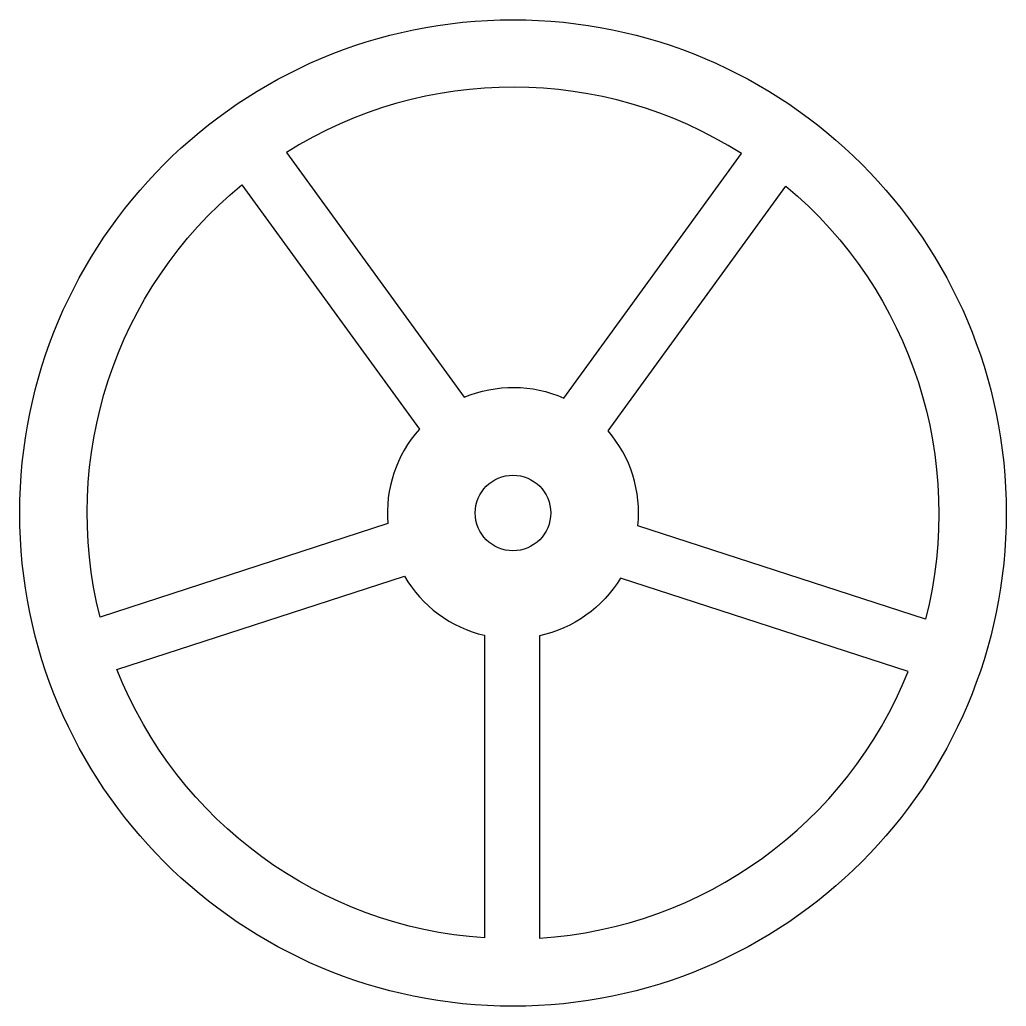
# Model space of a CAD drawing. Header units: millimetres. Extents: x 66.9 to 107.2, y -5.3 to 35.
import ezdxf

# ---------------------------------------------------------------- set-up
doc = ezdxf.new("R2010")
doc.units = ezdxf.units.MM
doc.layers.add('CUTOUTS', color=1, linetype='CONTINUOUS')
doc.layers.add('PERIMETER', color=5, linetype='CONTINUOUS')

msp = doc.modelspace()

# ---------------------------------------------------------------- linework, layer by layer
at = {"layer": 'CUTOUTS'}
for points in [[(96.36, 29.532, 0.289463), (77.797, 29.577), (85.054, 19.589, -0.206354), (89.111, 19.555)], [(75.974, 28.259), (83.222, 18.282, 0.206354), (81.936, 14.434), (70.194, 10.619, -0.289463)], [(90.92, 18.217), (98.177, 28.205, -0.289463), (103.87, 10.537), (92.141, 14.347, 0.206354)], [(85.875, 9.876), (85.875, -2.47, -0.289463), (70.885, 8.478), (82.613, 12.288, 0.206354)], [(88.125, -2.475, 0.289463), (103.169, 8.399), (91.428, 12.213, -0.206354), (88.125, 9.857)]]:
    msp.add_lwpolyline(points, format="xyb", close=True, dxfattribs=at)
msp.add_circle((87.042, 14.866), 1.541, dxfattribs=at)
at = {"layer": 'PERIMETER'}
msp.add_circle((87.042, 14.866), 20.125, dxfattribs=at)

doc.saveas('drawing.dxf')
